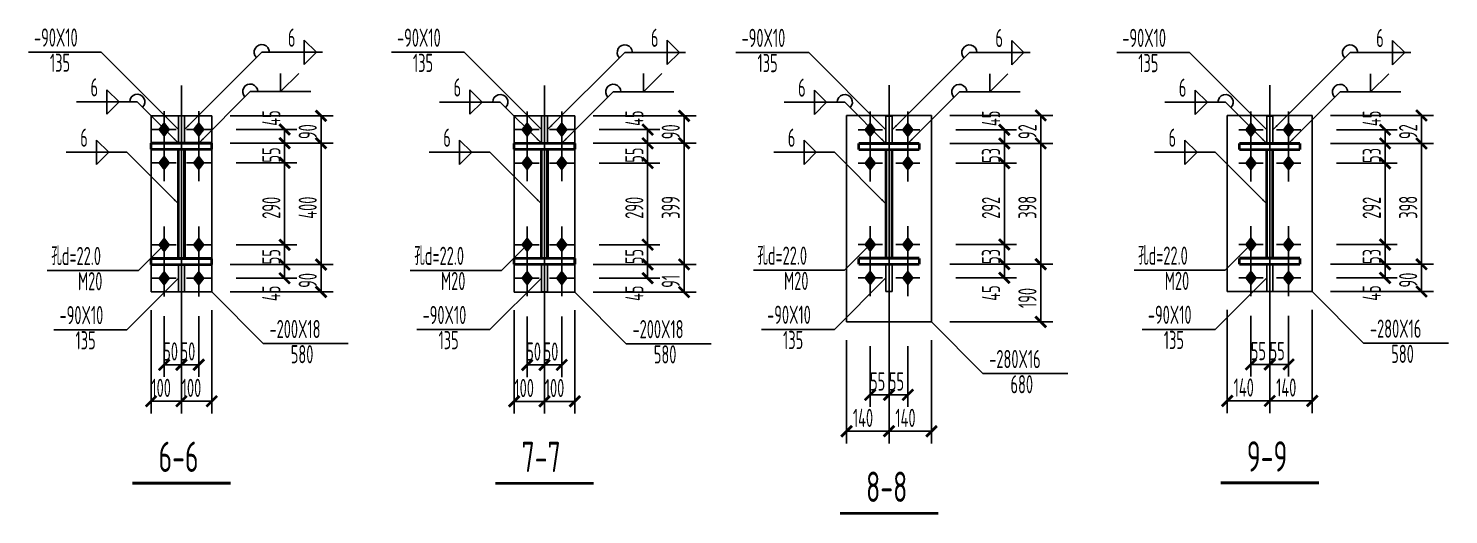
# Model space of a CAD drawing. Extents: x 8844666 to 9156203, y 1662182 to 2655606.
# Drawn here: x 8938338 to 8961735, y 1743992 to 1751998 of the extents above; entities that cross this region are included whole.
import ezdxf

# ---------------------------------------------------------------- set-up
doc = ezdxf.new("R2010")
doc.units = 0
doc.header["$LTSCALE"] = 1000
doc.header["$MEASUREMENT"] = 0
doc.linetypes.add('6', pattern=[8.75, 5, -1.25, 1.25, -1.25])
for name, color, linetype in [('10', 7, 'CONTINUOUS'), ('20', 2, 'CONTINUOUS'), ('尺寸标注', 86, 'CONTINUOUS'), ('焊缝标注', 6, 'CONTINUOUS'), ('螺栓孔标注', 6, 'CONTINUOUS'), ('钢板标注', 6, 'CONTINUOUS')]:
    doc.layers.add(name, color=color, linetype=linetype)
doc.styles.add('TSSD_REIN', font='atssdeng.shx', dxfattribs={"width": 0.7, "bigfont": 'atssdchn.shx'})

msp = doc.modelspace()

# ---------------------------------------------------------------- linework, layer by layer
at = {"layer": '10', "color": 7, "linetype": '6'}
for p, q in [((8940859.7, 1747158.4), (8940859.7, 1751058.4)), ((8946840.2, 1747155.9), (8946840.2, 1751055.9)), ((8952516.3, 1746664), (8952516.3, 1751064)), ((8958788.7, 1747164), (8958788.7, 1751064))]:
    msp.add_line(p, q, dxfattribs=at)
at = {"layer": '10', "color": 253}
for p, q in [((8940574.7, 1750633.4), (8940574.7, 1750033.4)), ((8941144.7, 1750633.4), (8941144.7, 1750033.4)), ((8946555.2, 1750630.9), (8946555.2, 1750030.9)), ((8947125.2, 1750630.9), (8947125.2, 1750030.9)), ((8952206.3, 1750627.7), (8952206.3, 1750027.7)), ((8952826.3, 1750627.7), (8952826.3, 1750027.7)), ((8958478.7, 1750627.7), (8958478.7, 1750027.7)), ((8959098.7, 1750627.7), (8959098.7, 1750027.7)), ((8940774.7, 1750333.4), (8940374.7, 1750333.4)), ((8941344.7, 1750333.4), (8940944.7, 1750333.4)), ((8946755.2, 1750330.9), (8946355.2, 1750330.9)), ((8947325.2, 1750330.9), (8946925.2, 1750330.9)), ((8952406.3, 1750327.7), (8952006.3, 1750327.7)), ((8953026.3, 1750327.7), (8952626.3, 1750327.7)), ((8958678.7, 1750327.7), (8958278.7, 1750327.7)), ((8959298.7, 1750327.7), (8958898.7, 1750327.7)), ((8940574.7, 1750083.4), (8940574.7, 1749483.4)), ((8941144.7, 1750083.4), (8941144.7, 1749483.4)), ((8946555.2, 1750080.9), (8946555.2, 1749480.9)), ((8947125.2, 1750080.9), (8947125.2, 1749480.9)), ((8952206.3, 1750077.7), (8952206.3, 1749477.7)), ((8952826.3, 1750077.7), (8952826.3, 1749477.7)), ((8958478.7, 1750077.7), (8958478.7, 1749477.7)), ((8959098.7, 1750077.7), (8959098.7, 1749477.7)), ((8940774.7, 1749783.4), (8940374.7, 1749783.4)), ((8941344.7, 1749783.4), (8940944.7, 1749783.4)), ((8946755.2, 1749780.9), (8946355.2, 1749780.9)), ((8947325.2, 1749780.9), (8946925.2, 1749780.9)), ((8952406.3, 1749777.7), (8952006.3, 1749777.7)), ((8953026.3, 1749777.7), (8952626.3, 1749777.7)), ((8958678.7, 1749777.7), (8958278.7, 1749777.7)), ((8959298.7, 1749777.7), (8958898.7, 1749777.7)), ((8940574.7, 1748733.4), (8940574.7, 1748133.4)), ((8941144.7, 1748733.4), (8941144.7, 1748133.4)), ((8946555.2, 1748735.9), (8946555.2, 1748135.9)), ((8947125.2, 1748735.9), (8947125.2, 1748135.9)), ((8952206.3, 1748739), (8952206.3, 1748139)), ((8952826.3, 1748739), (8952826.3, 1748139)), ((8958478.7, 1748739), (8958478.7, 1748139)), ((8959098.7, 1748739), (8959098.7, 1748139)), ((8940774.7, 1748433.4), (8940374.7, 1748433.4)), ((8941344.7, 1748433.4), (8940944.7, 1748433.4)), ((8946755.2, 1748435.9), (8946355.2, 1748435.9)), ((8947325.2, 1748435.9), (8946925.2, 1748435.9)), ((8952406.3, 1748439), (8952006.3, 1748439)), ((8953026.3, 1748439), (8952626.3, 1748439)), ((8958678.7, 1748439), (8958278.7, 1748439)), ((8959298.7, 1748439), (8958898.7, 1748439)), ((8946555.2, 1748185.9), (8946555.2, 1747585.9)), ((8947125.2, 1748185.9), (8947125.2, 1747585.9)), ((8952206.3, 1748189), (8952206.3, 1747589)), ((8952826.3, 1748189), (8952826.3, 1747589)), ((8958478.7, 1748189), (8958478.7, 1747589)), ((8959098.7, 1748189), (8959098.7, 1747589)), ((8940574.7, 1748183.4), (8940574.7, 1747583.4)), ((8941144.7, 1748183.4), (8941144.7, 1747583.4)), ((8940774.7, 1747883.4), (8940374.7, 1747883.4)), ((8941344.7, 1747883.4), (8940944.7, 1747883.4)), ((8946755.2, 1747885.9), (8946355.2, 1747885.9)), ((8947325.2, 1747885.9), (8946925.2, 1747885.9)), ((8952406.3, 1747889), (8952006.3, 1747889)), ((8953026.3, 1747889), (8952626.3, 1747889)), ((8958678.7, 1747889), (8958278.7, 1747889)), ((8959298.7, 1747889), (8958898.7, 1747889))]:
    msp.add_line(p, q, dxfattribs=at)
at = {"layer": '10', "color": 3, "const_width": 45}
for points in [[(8941359.7, 1750108.4), (8940359.7, 1750108.4)], [(8940359.7, 1750108.4), (8940359.7, 1750008.4)], [(8941359.7, 1750008.4), (8941359.7, 1750108.4)], [(8947340.2, 1750105.9), (8946340.2, 1750105.9)], [(8946340.2, 1750105.9), (8946340.2, 1750005.9)], [(8947340.2, 1750005.9), (8947340.2, 1750105.9)], [(8953016.3, 1750102.7), (8952016.3, 1750102.7)], [(8952016.3, 1750102.7), (8952016.3, 1750002.7)], [(8953016.3, 1750002.7), (8953016.3, 1750102.7)], [(8959288.7, 1750102.7), (8958288.7, 1750102.7)], [(8958288.7, 1750102.7), (8958288.7, 1750002.7)], [(8959288.7, 1750002.7), (8959288.7, 1750102.7)], [(8940359.7, 1750008.4), (8941359.7, 1750008.4)], [(8940809.7, 1748208.4), (8940809.7, 1750008.4)], [(8940909.7, 1748208.4), (8940909.7, 1750008.4)], [(8946340.2, 1750005.9), (8947340.2, 1750005.9)], [(8946790.2, 1748210.9), (8946790.2, 1750005.9)], [(8946890.2, 1748210.9), (8946890.2, 1750005.9)], [(8952016.3, 1750002.7), (8953016.3, 1750002.7)], [(8952466.3, 1748214), (8952466.3, 1750002.7)], [(8952566.3, 1748214), (8952566.3, 1750002.7)], [(8958288.7, 1750002.7), (8959288.7, 1750002.7)], [(8958738.7, 1748214), (8958738.7, 1750002.7)], [(8958838.7, 1748214), (8958838.7, 1750002.7)], [(8941359.7, 1748208.4), (8940359.7, 1748208.4)], [(8940359.7, 1748208.4), (8940359.7, 1748108.4)], [(8941359.7, 1748108.4), (8941359.7, 1748208.4)], [(8947340.2, 1748210.9), (8946340.2, 1748210.9)], [(8946340.2, 1748210.9), (8946340.2, 1748110.9)], [(8947340.2, 1748110.9), (8947340.2, 1748210.9)], [(8953016.3, 1748214), (8952016.3, 1748214)], [(8952016.3, 1748214), (8952016.3, 1748114)], [(8953016.3, 1748114), (8953016.3, 1748214)], [(8959288.7, 1748214), (8958288.7, 1748214)], [(8958288.7, 1748214), (8958288.7, 1748114)], [(8959288.7, 1748114), (8959288.7, 1748214)], [(8940359.7, 1748108.4), (8941359.7, 1748108.4)], [(8946340.2, 1748110.9), (8947340.2, 1748110.9)], [(8952016.3, 1748114), (8953016.3, 1748114)], [(8958288.7, 1748114), (8959288.7, 1748114)]]:
    msp.add_lwpolyline(points, dxfattribs=at)
at = {"layer": '10', "const_width": 45}
for points in [[(8940049.7, 1744508.4), (8941669.7, 1744508.4)], [(8946030.2, 1744505.9), (8947650.2, 1744505.9)], [(8957978.7, 1744514), (8959598.7, 1744514)], [(8951706.3, 1744014), (8953326.3, 1744014)]]:
    msp.add_lwpolyline(points, dxfattribs=at)
at = {"layer": '10'}
for points in [[(8940574.7, 1750463.4), (8940474.7, 1750333.4), (8940674.7, 1750333.4), (8940574.7, 1750203.4)], [(8941144.7, 1750463.4), (8941044.7, 1750333.4), (8941244.7, 1750333.4), (8941144.7, 1750203.4)], [(8946555.2, 1750460.9), (8946455.2, 1750330.9), (8946655.2, 1750330.9), (8946555.2, 1750200.9)], [(8947125.2, 1750460.9), (8947025.2, 1750330.9), (8947225.2, 1750330.9), (8947125.2, 1750200.9)], [(8952206.3, 1750457.7), (8952106.3, 1750327.7), (8952306.3, 1750327.7), (8952206.3, 1750197.7)], [(8952826.3, 1750457.7), (8952726.3, 1750327.7), (8952926.3, 1750327.7), (8952826.3, 1750197.7)], [(8958478.7, 1750457.7), (8958378.7, 1750327.7), (8958578.7, 1750327.7), (8958478.7, 1750197.7)], [(8959098.7, 1750457.7), (8958998.7, 1750327.7), (8959198.7, 1750327.7), (8959098.7, 1750197.7)], [(8940574.7, 1749913.4), (8940474.7, 1749783.4), (8940674.7, 1749783.4), (8940574.7, 1749653.4)], [(8941144.7, 1749913.4), (8941044.7, 1749783.4), (8941244.7, 1749783.4), (8941144.7, 1749653.4)], [(8946555.2, 1749910.9), (8946455.2, 1749780.9), (8946655.2, 1749780.9), (8946555.2, 1749650.9)], [(8947125.2, 1749910.9), (8947025.2, 1749780.9), (8947225.2, 1749780.9), (8947125.2, 1749650.9)], [(8952206.3, 1749907.7), (8952106.3, 1749777.7), (8952306.3, 1749777.7), (8952206.3, 1749647.7)], [(8952826.3, 1749907.7), (8952726.3, 1749777.7), (8952926.3, 1749777.7), (8952826.3, 1749647.7)], [(8958478.7, 1749907.7), (8958378.7, 1749777.7), (8958578.7, 1749777.7), (8958478.7, 1749647.7)], [(8959098.7, 1749907.7), (8958998.7, 1749777.7), (8959198.7, 1749777.7), (8959098.7, 1749647.7)], [(8940574.7, 1748563.4), (8940474.7, 1748433.4), (8940674.7, 1748433.4), (8940574.7, 1748303.4)], [(8941144.7, 1748563.4), (8941044.7, 1748433.4), (8941244.7, 1748433.4), (8941144.7, 1748303.4)], [(8946555.2, 1748565.9), (8946455.2, 1748435.9), (8946655.2, 1748435.9), (8946555.2, 1748305.9)], [(8947125.2, 1748565.9), (8947025.2, 1748435.9), (8947225.2, 1748435.9), (8947125.2, 1748305.9)], [(8952206.3, 1748569), (8952106.3, 1748439), (8952306.3, 1748439), (8952206.3, 1748309)], [(8952826.3, 1748569), (8952726.3, 1748439), (8952926.3, 1748439), (8952826.3, 1748309)], [(8958478.7, 1748569), (8958378.7, 1748439), (8958578.7, 1748439), (8958478.7, 1748309)], [(8959098.7, 1748569), (8958998.7, 1748439), (8959198.7, 1748439), (8959098.7, 1748309)], [(8940574.7, 1748013.4), (8940474.7, 1747883.4), (8940674.7, 1747883.4), (8940574.7, 1747753.4)], [(8941144.7, 1748013.4), (8941044.7, 1747883.4), (8941244.7, 1747883.4), (8941144.7, 1747753.4)], [(8946555.2, 1748015.9), (8946455.2, 1747885.9), (8946655.2, 1747885.9), (8946555.2, 1747755.9)], [(8947125.2, 1748015.9), (8947025.2, 1747885.9), (8947225.2, 1747885.9), (8947125.2, 1747755.9)], [(8952206.3, 1748019), (8952106.3, 1747889), (8952306.3, 1747889), (8952206.3, 1747759)], [(8952826.3, 1748019), (8952726.3, 1747889), (8952926.3, 1747889), (8952826.3, 1747759)], [(8958478.7, 1748019), (8958378.7, 1747889), (8958578.7, 1747889), (8958478.7, 1747759)], [(8959098.7, 1748019), (8958998.7, 1747889), (8959198.7, 1747889), (8959098.7, 1747759)]]:
    msp.add_solid(points, dxfattribs=at)
at = {"layer": '20'}
for points in [[(8941359.7, 1750558.4), (8940359.7, 1750558.4)], [(8940359.7, 1750558.4), (8940359.7, 1747658.4)], [(8940909.7, 1750558.4), (8940809.7, 1750558.4)], [(8940809.7, 1750558.4), (8940809.7, 1750108.4)], [(8940909.7, 1750108.4), (8940909.7, 1750558.4)], [(8941359.7, 1747658.4), (8941359.7, 1750558.4)], [(8947340.2, 1750555.9), (8946340.2, 1750555.9)], [(8946340.2, 1750555.9), (8946340.2, 1747655.9)], [(8946890.2, 1750555.9), (8946790.2, 1750555.9)], [(8946790.2, 1750555.9), (8946790.2, 1750105.9)], [(8946890.2, 1750105.9), (8946890.2, 1750555.9)], [(8947340.2, 1747655.9), (8947340.2, 1750555.9)], [(8953216.3, 1750564), (8951816.3, 1750564)], [(8951816.3, 1750564), (8951816.3, 1747164)], [(8952566.3, 1750552.7), (8952466.3, 1750552.7)], [(8952466.3, 1750552.7), (8952466.3, 1750102.7)], [(8952566.3, 1750102.7), (8952566.3, 1750552.7)], [(8953216.3, 1747164), (8953216.3, 1750564)], [(8959488.7, 1750564), (8958088.7, 1750564)], [(8958088.7, 1750564), (8958088.7, 1747664)], [(8958838.7, 1750552.7), (8958738.7, 1750552.7)], [(8958738.7, 1750552.7), (8958738.7, 1750102.7)], [(8958838.7, 1750102.7), (8958838.7, 1750552.7)], [(8959488.7, 1747664), (8959488.7, 1750564)], [(8940809.7, 1750108.4), (8940909.7, 1750108.4)], [(8946790.2, 1750105.9), (8946890.2, 1750105.9)], [(8952466.3, 1750102.7), (8952566.3, 1750102.7)], [(8958738.7, 1750102.7), (8958838.7, 1750102.7)], [(8940809.7, 1748108.4), (8940909.7, 1748108.4)], [(8940809.7, 1747658.4), (8940809.7, 1748108.4)], [(8940909.7, 1748108.4), (8940909.7, 1747658.4)], [(8946790.2, 1748110.9), (8946890.2, 1748110.9)], [(8946790.2, 1747660.9), (8946790.2, 1748110.9)], [(8946890.2, 1748110.9), (8946890.2, 1747660.9)], [(8952466.3, 1748114), (8952566.3, 1748114)], [(8952466.3, 1747664), (8952466.3, 1748114)], [(8952566.3, 1748114), (8952566.3, 1747664)], [(8958738.7, 1748114), (8958838.7, 1748114)], [(8958738.7, 1747664), (8958738.7, 1748114)], [(8958838.7, 1748114), (8958838.7, 1747664)], [(8940359.7, 1747658.4), (8941359.7, 1747658.4)], [(8940909.7, 1747658.4), (8940809.7, 1747658.4)], [(8946340.2, 1747655.9), (8947340.2, 1747655.9)], [(8946890.2, 1747660.9), (8946790.2, 1747660.9)], [(8952566.3, 1747664), (8952466.3, 1747664)], [(8958088.7, 1747664), (8959488.7, 1747664)], [(8958838.7, 1747664), (8958738.7, 1747664)], [(8951816.3, 1747164), (8953216.3, 1747164)]]:
    msp.add_lwpolyline(points, dxfattribs=at)
at = {"layer": '尺寸标注'}
for p, q in [((8941659.7, 1750558.4), (8943359.7, 1750558.4)), ((8943159.7, 1750108.4), (8943159.7, 1750558.4)), ((8947640.2, 1750555.9), (8949340.2, 1750555.9)), ((8949140.2, 1750105.9), (8949140.2, 1750555.9)), ((8953516.3, 1750564), (8955216.3, 1750564)), ((8955016.3, 1750102.7), (8955016.3, 1750564)), ((8959788.7, 1750564), (8961488.7, 1750564)), ((8961288.7, 1750102.7), (8961288.7, 1750564)), ((8941759.7, 1750333.4), (8942759.7, 1750333.4)), ((8942559.7, 1750108.4), (8942559.7, 1750333.4)), ((8947740.2, 1750330.9), (8948740.2, 1750330.9)), ((8948540.2, 1750105.9), (8948540.2, 1750330.9)), ((8953616.3, 1750327.7), (8954616.3, 1750327.7)), ((8954416.3, 1750102.7), (8954416.3, 1750327.7)), ((8959888.7, 1750327.7), (8960888.7, 1750327.7)), ((8960688.7, 1750102.7), (8960688.7, 1750327.7)), ((8941659.7, 1750108.4), (8943359.7, 1750108.4)), ((8941659.7, 1750108.4), (8943359.7, 1750108.4)), ((8941759.7, 1750108.4), (8942759.7, 1750108.4)), ((8941759.7, 1750108.4), (8942759.7, 1750108.4)), ((8942559.7, 1749783.4), (8942559.7, 1750108.4)), ((8943159.7, 1748108.4), (8943159.7, 1750108.4)), ((8947640.2, 1750105.9), (8949340.2, 1750105.9)), ((8947640.2, 1750105.9), (8949340.2, 1750105.9)), ((8947740.2, 1750105.9), (8948740.2, 1750105.9)), ((8947740.2, 1750105.9), (8948740.2, 1750105.9)), ((8948540.2, 1749780.9), (8948540.2, 1750105.9)), ((8949140.2, 1748110.9), (8949140.2, 1750105.9)), ((8953516.3, 1750102.7), (8955216.3, 1750102.7)), ((8953516.3, 1750102.7), (8955216.3, 1750102.7)), ((8953616.3, 1750102.7), (8954616.3, 1750102.7)), ((8953616.3, 1750102.7), (8954616.3, 1750102.7)), ((8954416.3, 1749777.7), (8954416.3, 1750102.7)), ((8955016.3, 1748114), (8955016.3, 1750102.7)), ((8959788.7, 1750102.7), (8961488.7, 1750102.7)), ((8959788.7, 1750102.7), (8961488.7, 1750102.7)), ((8959888.7, 1750102.7), (8960888.7, 1750102.7)), ((8959888.7, 1750102.7), (8960888.7, 1750102.7)), ((8960688.7, 1749777.7), (8960688.7, 1750102.7)), ((8961288.7, 1748114), (8961288.7, 1750102.7)), ((8941759.7, 1749783.4), (8942759.7, 1749783.4)), ((8941759.7, 1749783.4), (8942759.7, 1749783.4)), ((8942559.7, 1748433.4), (8942559.7, 1749783.4)), ((8947740.2, 1749780.9), (8948740.2, 1749780.9)), ((8947740.2, 1749780.9), (8948740.2, 1749780.9)), ((8948540.2, 1748435.9), (8948540.2, 1749780.9)), ((8953616.3, 1749777.7), (8954616.3, 1749777.7)), ((8953616.3, 1749777.7), (8954616.3, 1749777.7)), ((8954416.3, 1748439), (8954416.3, 1749777.7)), ((8959888.7, 1749777.7), (8960888.7, 1749777.7)), ((8959888.7, 1749777.7), (8960888.7, 1749777.7)), ((8960688.7, 1748439), (8960688.7, 1749777.7)), ((8941759.7, 1748433.4), (8942759.7, 1748433.4)), ((8941759.7, 1748433.4), (8942759.7, 1748433.4)), ((8942559.7, 1748108.4), (8942559.7, 1748433.4)), ((8947740.2, 1748435.9), (8948740.2, 1748435.9)), ((8947740.2, 1748435.9), (8948740.2, 1748435.9)), ((8948540.2, 1748110.9), (8948540.2, 1748435.9)), ((8953616.3, 1748439), (8954616.3, 1748439)), ((8953616.3, 1748439), (8954616.3, 1748439)), ((8954416.3, 1748114), (8954416.3, 1748439)), ((8959888.7, 1748439), (8960888.7, 1748439)), ((8959888.7, 1748439), (8960888.7, 1748439)), ((8960688.7, 1748114), (8960688.7, 1748439)), ((8941659.7, 1748108.4), (8943359.7, 1748108.4)), ((8941659.7, 1748108.4), (8943359.7, 1748108.4)), ((8941759.7, 1748108.4), (8942759.7, 1748108.4)), ((8941759.7, 1748108.4), (8942759.7, 1748108.4)), ((8942559.7, 1747883.4), (8942559.7, 1748108.4)), ((8943159.7, 1747658.4), (8943159.7, 1748108.4)), ((8947640.2, 1748110.9), (8949340.2, 1748110.9)), ((8947640.2, 1748110.9), (8949340.2, 1748110.9)), ((8947740.2, 1748110.9), (8948740.2, 1748110.9)), ((8947740.2, 1748110.9), (8948740.2, 1748110.9)), ((8948540.2, 1747885.9), (8948540.2, 1748110.9)), ((8949140.2, 1747655.9), (8949140.2, 1748110.9)), ((8953516.3, 1748114), (8955216.3, 1748114)), ((8953516.3, 1748114), (8955216.3, 1748114)), ((8953616.3, 1748114), (8954616.3, 1748114)), ((8953616.3, 1748114), (8954616.3, 1748114)), ((8954416.3, 1747889), (8954416.3, 1748114)), ((8955016.3, 1747164), (8955016.3, 1748114)), ((8959788.7, 1748114), (8961488.7, 1748114)), ((8959788.7, 1748114), (8961488.7, 1748114)), ((8959888.7, 1748114), (8960888.7, 1748114)), ((8959888.7, 1748114), (8960888.7, 1748114)), ((8960688.7, 1747889), (8960688.7, 1748114)), ((8961288.7, 1747664), (8961288.7, 1748114)), ((8941759.7, 1747883.4), (8942759.7, 1747883.4)), ((8947740.2, 1747885.9), (8948740.2, 1747885.9)), ((8953616.3, 1747889), (8954616.3, 1747889)), ((8959888.7, 1747889), (8960888.7, 1747889)), ((8941659.7, 1747658.4), (8943359.7, 1747658.4)), ((8947640.2, 1747655.9), (8949340.2, 1747655.9)), ((8959788.7, 1747664), (8961488.7, 1747664)), ((8940359.7, 1747358.4), (8940359.7, 1745658.4)), ((8940574.7, 1747258.4), (8940574.7, 1746258.4)), ((8940859.7, 1747358.4), (8940859.7, 1745658.4)), ((8940859.7, 1747358.4), (8940859.7, 1745658.4)), ((8940859.7, 1747258.4), (8940859.7, 1746258.4)), ((8940859.7, 1747258.4), (8940859.7, 1746258.4)), ((8941144.7, 1747258.4), (8941144.7, 1746258.4)), ((8941359.7, 1747358.4), (8941359.7, 1745658.4)), ((8946340.2, 1747355.9), (8946340.2, 1745655.9)), ((8946555.2, 1747255.9), (8946555.2, 1746255.9)), ((8946840.2, 1747355.9), (8946840.2, 1745655.9)), ((8946840.2, 1747355.9), (8946840.2, 1745655.9)), ((8946840.2, 1747255.9), (8946840.2, 1746255.9)), ((8946840.2, 1747255.9), (8946840.2, 1746255.9)), ((8947125.2, 1747255.9), (8947125.2, 1746255.9)), ((8947340.2, 1747355.9), (8947340.2, 1745655.9)), ((8958088.7, 1747364), (8958088.7, 1745664)), ((8958478.7, 1747264), (8958478.7, 1746264)), ((8958788.7, 1747364), (8958788.7, 1745664)), ((8958788.7, 1747364), (8958788.7, 1745664)), ((8958788.7, 1747264), (8958788.7, 1746264)), ((8958788.7, 1747264), (8958788.7, 1746264)), ((8959098.7, 1747264), (8959098.7, 1746264)), ((8959488.7, 1747364), (8959488.7, 1745664)), ((8953516.3, 1747164), (8955216.3, 1747164)), ((8951816.3, 1746864), (8951816.3, 1745164)), ((8952516.3, 1746864), (8952516.3, 1745164)), ((8952516.3, 1746864), (8952516.3, 1745164)), ((8953216.3, 1746864), (8953216.3, 1745164)), ((8952206.3, 1746764), (8952206.3, 1745764)), ((8952516.3, 1746764), (8952516.3, 1745764)), ((8952516.3, 1746764), (8952516.3, 1745764)), ((8952826.3, 1746764), (8952826.3, 1745764)), ((8940574.7, 1746458.4), (8940859.7, 1746458.4)), ((8940859.7, 1746458.4), (8941144.7, 1746458.4)), ((8946555.2, 1746455.9), (8946840.2, 1746455.9)), ((8946840.2, 1746455.9), (8947125.2, 1746455.9)), ((8958478.7, 1746464), (8958788.7, 1746464)), ((8958788.7, 1746464), (8959098.7, 1746464)), ((8940359.7, 1745858.4), (8940859.7, 1745858.4)), ((8940859.7, 1745858.4), (8941359.7, 1745858.4)), ((8946340.2, 1745855.9), (8946840.2, 1745855.9)), ((8946840.2, 1745855.9), (8947340.2, 1745855.9)), ((8952206.3, 1745964), (8952516.3, 1745964)), ((8952516.3, 1745964), (8952826.3, 1745964)), ((8958088.7, 1745864), (8958788.7, 1745864)), ((8958788.7, 1745864), (8959488.7, 1745864)), ((8951816.3, 1745364), (8952516.3, 1745364)), ((8952516.3, 1745364), (8953216.3, 1745364))]:
    msp.add_line(p, q, dxfattribs=at)
at = {"layer": '尺寸标注', "const_width": 45}
for points in [[(8943071.3, 1750646.7), (8943248.1, 1750470)], [(8949051.8, 1750644.2), (8949228.6, 1750467.5)], [(8954927.9, 1750652.4), (8955104.7, 1750475.7)], [(8961200.3, 1750652.4), (8961377.1, 1750475.7)], [(8942471.3, 1750421.7), (8942648.1, 1750245)], [(8948451.8, 1750419.2), (8948628.6, 1750242.5)], [(8954327.9, 1750416.1), (8954504.7, 1750239.3)], [(8960600.3, 1750416.1), (8960777.1, 1750239.3)], [(8942471.3, 1750196.7), (8942648.1, 1750020)], [(8942471.3, 1750196.7), (8942648.1, 1750020)], [(8943071.3, 1750196.7), (8943248.1, 1750020)], [(8943071.3, 1750196.7), (8943248.1, 1750020)], [(8948451.8, 1750194.2), (8948628.6, 1750017.5)], [(8948451.8, 1750194.2), (8948628.6, 1750017.5)], [(8949051.8, 1750194.2), (8949228.6, 1750017.5)], [(8949051.8, 1750194.2), (8949228.6, 1750017.5)], [(8954327.9, 1750191.1), (8954504.7, 1750014.3)], [(8954327.9, 1750191.1), (8954504.7, 1750014.3)], [(8954927.9, 1750191.1), (8955104.7, 1750014.3)], [(8954927.9, 1750191.1), (8955104.7, 1750014.3)], [(8960600.3, 1750191.1), (8960777.1, 1750014.3)], [(8960600.3, 1750191.1), (8960777.1, 1750014.3)], [(8961200.3, 1750191.1), (8961377.1, 1750014.3)], [(8961200.3, 1750191.1), (8961377.1, 1750014.3)], [(8942471.3, 1749871.7), (8942648.1, 1749695)], [(8942471.3, 1749871.7), (8942648.1, 1749695)], [(8948451.8, 1749869.2), (8948628.6, 1749692.5)], [(8948451.8, 1749869.2), (8948628.6, 1749692.5)], [(8954327.9, 1749866.1), (8954504.7, 1749689.3)], [(8954327.9, 1749866.1), (8954504.7, 1749689.3)], [(8960600.3, 1749866.1), (8960777.1, 1749689.3)], [(8960600.3, 1749866.1), (8960777.1, 1749689.3)], [(8942471.3, 1748521.7), (8942648.1, 1748345)], [(8942471.3, 1748521.7), (8942648.1, 1748345)], [(8948451.8, 1748524.2), (8948628.6, 1748347.5)], [(8948451.8, 1748524.2), (8948628.6, 1748347.5)], [(8954327.9, 1748527.4), (8954504.7, 1748350.7)], [(8954327.9, 1748527.4), (8954504.7, 1748350.7)], [(8960600.3, 1748527.4), (8960777.1, 1748350.7)], [(8960600.3, 1748527.4), (8960777.1, 1748350.7)], [(8942471.3, 1748196.7), (8942648.1, 1748020)], [(8942471.3, 1748196.7), (8942648.1, 1748020)], [(8943071.3, 1748196.7), (8943248.1, 1748020)], [(8943071.3, 1748196.7), (8943248.1, 1748020)], [(8948451.8, 1748199.2), (8948628.6, 1748022.5)], [(8948451.8, 1748199.2), (8948628.6, 1748022.5)], [(8949051.8, 1748199.2), (8949228.6, 1748022.5)], [(8949051.8, 1748199.2), (8949228.6, 1748022.5)], [(8954327.9, 1748202.4), (8954504.7, 1748025.7)], [(8954327.9, 1748202.4), (8954504.7, 1748025.7)], [(8954927.9, 1748202.4), (8955104.7, 1748025.7)], [(8954927.9, 1748202.4), (8955104.7, 1748025.7)], [(8960600.3, 1748202.4), (8960777.1, 1748025.7)], [(8960600.3, 1748202.4), (8960777.1, 1748025.7)], [(8961200.3, 1748202.4), (8961377.1, 1748025.7)], [(8961200.3, 1748202.4), (8961377.1, 1748025.7)], [(8942471.3, 1747971.7), (8942648.1, 1747795)], [(8948451.8, 1747974.2), (8948628.6, 1747797.5)], [(8954327.9, 1747977.4), (8954504.7, 1747800.7)], [(8960600.3, 1747977.4), (8960777.1, 1747800.7)], [(8943071.3, 1747746.7), (8943248.1, 1747570)], [(8949051.8, 1747744.2), (8949228.6, 1747567.5)], [(8961200.3, 1747752.4), (8961377.1, 1747575.7)], [(8954927.9, 1747252.4), (8955104.7, 1747075.7)], [(8940486.3, 1746370), (8940663.1, 1746546.7)], [(8940771.3, 1746370), (8940948.1, 1746546.7)], [(8940771.3, 1746370), (8940948.1, 1746546.7)], [(8941056.3, 1746370), (8941233.1, 1746546.7)], [(8946466.8, 1746367.5), (8946643.6, 1746544.2)], [(8946751.8, 1746367.5), (8946928.6, 1746544.2)], [(8946751.8, 1746367.5), (8946928.6, 1746544.2)], [(8947036.8, 1746367.5), (8947213.6, 1746544.2)], [(8958390.3, 1746375.7), (8958567.1, 1746552.4)], [(8958700.3, 1746375.7), (8958877.1, 1746552.4)], [(8958700.3, 1746375.7), (8958877.1, 1746552.4)], [(8959010.3, 1746375.7), (8959187.1, 1746552.4)], [(8940271.3, 1745770), (8940448.1, 1745946.7)], [(8940771.3, 1745770), (8940948.1, 1745946.7)], [(8940771.3, 1745770), (8940948.1, 1745946.7)], [(8941271.3, 1745770), (8941448.1, 1745946.7)], [(8946251.8, 1745767.5), (8946428.6, 1745944.2)], [(8946751.8, 1745767.5), (8946928.6, 1745944.2)], [(8946751.8, 1745767.5), (8946928.6, 1745944.2)], [(8947251.8, 1745767.5), (8947428.6, 1745944.2)], [(8952117.9, 1745875.7), (8952294.7, 1746052.4)], [(8952427.9, 1745875.7), (8952604.7, 1746052.4)], [(8952427.9, 1745875.7), (8952604.7, 1746052.4)], [(8952737.9, 1745875.7), (8952914.7, 1746052.4)], [(8958000.3, 1745775.7), (8958177.1, 1745952.4)], [(8958700.3, 1745775.7), (8958877.1, 1745952.4)], [(8958700.3, 1745775.7), (8958877.1, 1745952.4)], [(8959400.3, 1745775.7), (8959577.1, 1745952.4)], [(8951727.9, 1745275.7), (8951904.7, 1745452.4)], [(8952427.9, 1745275.7), (8952604.7, 1745452.4)], [(8952427.9, 1745275.7), (8952604.7, 1745452.4)], [(8953127.9, 1745275.7), (8953304.7, 1745452.4)]]:
    msp.add_lwpolyline(points, dxfattribs=at)
at = {"layer": '焊缝标注'}
for p, q in [((8942883, 1751805.6), (8943083, 1751605.6)), ((8942883, 1751605.6), (8942883, 1751805.6)), ((8948863.5, 1751803.1), (8949063.5, 1751603.1)), ((8948863.5, 1751603.1), (8948863.5, 1751803.1)), ((8954539.6, 1751800), (8954739.6, 1751600)), ((8954539.6, 1751600), (8954539.6, 1751800)), ((8960812, 1751800), (8961012, 1751600)), ((8960812, 1751600), (8960812, 1751800)), ((8940909.7, 1750333.4), (8942183, 1751605.6)), ((8942183, 1751605.6), (8943183, 1751605.6)), ((8942883, 1751405.6), (8943083, 1751605.6)), ((8942883, 1751605.6), (8942883, 1751405.6)), ((8946890.2, 1750330.9), (8948163.5, 1751603.1)), ((8948163.5, 1751603.1), (8949163.5, 1751603.1)), ((8948863.5, 1751403.1), (8949063.5, 1751603.1)), ((8948863.5, 1751603.1), (8948863.5, 1751403.1)), ((8952566.3, 1750327.7), (8953839.6, 1751600)), ((8953839.6, 1751600), (8954839.6, 1751600)), ((8954539.6, 1751400), (8954739.6, 1751600)), ((8954539.6, 1751600), (8954539.6, 1751400)), ((8958838.7, 1750327.7), (8960112, 1751600)), ((8960112, 1751600), (8961112, 1751600)), ((8960812, 1751400), (8961012, 1751600)), ((8960812, 1751600), (8960812, 1751400)), ((8942493.5, 1750956.5), (8942493.5, 1751256.5)), ((8942493.5, 1750956.5), (8942793.5, 1751256.5)), ((8948474, 1750954), (8948474, 1751254)), ((8948474, 1750954), (8948774, 1751254)), ((8954175.2, 1750950.9), (8954175.2, 1751250.9)), ((8954175.2, 1750950.9), (8954475.2, 1751250.9)), ((8960447.6, 1750950.9), (8960447.6, 1751250.9)), ((8960447.6, 1750950.9), (8960747.6, 1751250.9)), ((8940131.7, 1750788), (8939131.7, 1750788)), ((8939831.7, 1750788), (8939631.7, 1750988)), ((8939631.7, 1750788), (8939631.7, 1750988)), ((8939831.7, 1750788), (8939631.7, 1750588)), ((8939631.7, 1750788), (8939631.7, 1750588)), ((8940809.7, 1750108.4), (8940131.7, 1750788)), ((8941144.7, 1750108.4), (8941993.5, 1750956.5)), ((8941993.5, 1750956.5), (8942993.5, 1750956.5)), ((8946112.2, 1750785.5), (8945112.2, 1750785.5)), ((8945812.2, 1750785.5), (8945612.2, 1750985.5)), ((8945612.2, 1750785.5), (8945612.2, 1750985.5)), ((8945812.2, 1750785.5), (8945612.2, 1750585.5)), ((8945612.2, 1750785.5), (8945612.2, 1750585.5)), ((8946790.2, 1750105.9), (8946112.2, 1750785.5)), ((8947125.2, 1750105.9), (8947974, 1750954)), ((8947974, 1750954), (8948974, 1750954)), ((8951788.3, 1750782.3), (8950788.3, 1750782.3)), ((8951488.3, 1750782.3), (8951288.3, 1750982.3)), ((8951288.3, 1750782.3), (8951288.3, 1750982.3)), ((8951488.3, 1750782.3), (8951288.3, 1750582.3)), ((8951288.3, 1750782.3), (8951288.3, 1750582.3)), ((8952466.3, 1750102.7), (8951788.3, 1750782.3)), ((8952826.3, 1750102.7), (8953675.2, 1750950.9)), ((8953675.2, 1750950.9), (8954675.2, 1750950.9)), ((8958060.7, 1750782.3), (8957060.7, 1750782.3)), ((8957760.7, 1750782.3), (8957560.7, 1750982.3)), ((8957560.7, 1750782.3), (8957560.7, 1750982.3)), ((8957760.7, 1750782.3), (8957560.7, 1750582.3)), ((8957560.7, 1750782.3), (8957560.7, 1750582.3)), ((8958738.7, 1750102.7), (8958060.7, 1750782.3)), ((8959098.7, 1750102.7), (8959947.6, 1750950.9)), ((8959947.6, 1750950.9), (8960947.6, 1750950.9)), ((8939662.2, 1749957.9), (8939462.2, 1750157.9)), ((8939462.2, 1749957.9), (8939462.2, 1750157.9)), ((8945642.7, 1749957.9), (8945442.7, 1750157.9)), ((8945442.7, 1749957.9), (8945442.7, 1750157.9)), ((8951318.8, 1749957.9), (8951118.8, 1750157.9)), ((8951118.8, 1749957.9), (8951118.8, 1750157.9)), ((8957591.2, 1749957.9), (8957391.2, 1750157.9)), ((8957391.2, 1749957.9), (8957391.2, 1750157.9)), ((8939962.2, 1749957.9), (8938962.2, 1749957.9)), ((8939662.2, 1749957.9), (8939462.2, 1749757.9)), ((8939462.2, 1749957.9), (8939462.2, 1749757.9)), ((8940809.7, 1749108.4), (8939962.2, 1749957.9)), ((8945942.7, 1749957.9), (8944942.7, 1749957.9)), ((8945642.7, 1749957.9), (8945442.7, 1749757.9)), ((8945442.7, 1749957.9), (8945442.7, 1749757.9)), ((8946790.2, 1749108.4), (8945942.7, 1749957.9)), ((8951618.8, 1749957.9), (8950618.8, 1749957.9)), ((8951318.8, 1749957.9), (8951118.8, 1749757.9)), ((8951118.8, 1749957.9), (8951118.8, 1749757.9)), ((8952466.3, 1749108.4), (8951618.8, 1749957.9)), ((8957891.2, 1749957.9), (8956891.2, 1749957.9)), ((8957591.2, 1749957.9), (8957391.2, 1749757.9)), ((8957391.2, 1749957.9), (8957391.2, 1749757.9)), ((8958738.7, 1749108.4), (8957891.2, 1749957.9))]:
    msp.add_line(p, q, dxfattribs=at)
for centre, start, end in [((8942183, 1751605.6), 0, 224.97719), ((8948163.5, 1751603.1), 0, 224.97719), ((8953839.6, 1751600), 0, 224.97719), ((8960112, 1751600), 0, 224.97719), ((8941993.5, 1750956.5), 0, 224.97719), ((8947974, 1750954), 0, 224.97719), ((8953675.2, 1750950.9), 0, 224.97719), ((8959947.6, 1750950.9), 0, 224.97719), ((8940131.7, 1750788), 314.93155, 180.00001), ((8946112.2, 1750785.5), 314.93155, 180.00001), ((8951788.3, 1750782.3), 314.93155, 180.00001), ((8958060.7, 1750782.3), 314.93155, 180.00001)]:
    msp.add_arc(centre, 125, start, end, dxfattribs=at)
for points in [[(8940909.7, 1750333.4), (8940991, 1750393.4), (8940969.8, 1750414.7)], [(8946890.2, 1750330.9), (8946971.5, 1750390.9), (8946950.3, 1750412.2)], [(8952566.3, 1750327.7), (8952647.7, 1750387.7), (8952626.5, 1750409)], [(8958838.7, 1750327.7), (8958920.1, 1750387.7), (8958898.9, 1750409)], [(8940809.7, 1750108.4), (8940749.7, 1750189.7), (8940728.4, 1750168.6)], [(8941144.7, 1750108.4), (8941226, 1750168.4), (8941204.8, 1750189.7)], [(8946790.2, 1750105.9), (8946730.2, 1750187.2), (8946708.9, 1750166.1)], [(8947125.2, 1750105.9), (8947206.5, 1750165.9), (8947185.3, 1750187.2)], [(8952466.3, 1750102.7), (8952406.3, 1750184.1), (8952385.1, 1750162.9)], [(8952826.3, 1750102.7), (8952907.7, 1750162.7), (8952886.5, 1750184)], [(8958738.7, 1750102.7), (8958678.7, 1750184.1), (8958657.5, 1750162.9)], [(8959098.7, 1750102.7), (8959180.1, 1750162.7), (8959158.9, 1750184)], [(8940809.7, 1749108.4), (8940749.7, 1749189.7), (8940728.4, 1749168.6)], [(8946790.2, 1749108.4), (8946730.2, 1749189.7), (8946708.9, 1749168.6)], [(8952466.3, 1749108.4), (8952406.3, 1749189.7), (8952385.1, 1749168.6)], [(8958738.7, 1749108.4), (8958678.7, 1749189.7), (8958657.5, 1749168.6)]]:
    msp.add_solid(points, dxfattribs=at)
at = {"layer": '螺栓孔标注'}
for p, q in [((8940574.7, 1748433.4), (8940149.6, 1748009.9)), ((8946555.2, 1748435.9), (8946130.1, 1748012.4)), ((8952206.3, 1748439), (8951781.2, 1748015.6)), ((8958478.7, 1748439), (8958053.6, 1748015.6)), ((8940149.6, 1748009.9), (8938649.6, 1748009.9)), ((8946130.1, 1748012.4), (8944630.1, 1748012.4)), ((8951781.2, 1748015.6), (8950281.2, 1748015.6)), ((8958053.6, 1748015.6), (8956553.6, 1748015.6))]:
    msp.add_line(p, q, dxfattribs=at)
at = {"layer": '螺栓孔标注', "const_width": 10}
for points in [[(8940579.7, 1748433.4, 1), (8940569.7, 1748433.4, 1), (8940579.7, 1748433.4, 1)], [(8946560.2, 1748435.9, 1), (8946550.2, 1748435.9, 1), (8946560.2, 1748435.9, 1)], [(8952211.3, 1748439, 1), (8952201.3, 1748439, 1), (8952211.3, 1748439, 1)], [(8958483.7, 1748439, 1), (8958473.7, 1748439, 1), (8958483.7, 1748439, 1)]]:
    msp.add_lwpolyline(points, format="xyb", dxfattribs=at)
at = {"layer": '钢板标注'}
for p, q in [((8939538.4, 1751607.7), (8938338.4, 1751607.7)), ((8940809.7, 1750333.4), (8939538.4, 1751607.7)), ((8945518.9, 1751605.2), (8944318.9, 1751605.2)), ((8946790.2, 1750330.9), (8945518.9, 1751605.2)), ((8951195.1, 1751602), (8949995.1, 1751602)), ((8952466.3, 1750327.7), (8951195.1, 1751602)), ((8957467.4, 1751602), (8956267.4, 1751602)), ((8958738.7, 1750327.7), (8957467.4, 1751602)), ((8940809.7, 1747883.4), (8939959.5, 1747036.5)), ((8946790.2, 1747885.9), (8945940, 1747039)), ((8952466.3, 1747889), (8951616.1, 1747042.2)), ((8958738.7, 1747889), (8957888.5, 1747042.2)), ((8941359.7, 1747658.4), (8942205.8, 1746807.5)), ((8947340.2, 1747655.9), (8948186.3, 1746805)), ((8959488.7, 1747664), (8960334.9, 1746813.2)), ((8939959.5, 1747036.5), (8938759.5, 1747036.5)), ((8945940, 1747039), (8944740, 1747039)), ((8951616.1, 1747042.2), (8950416.1, 1747042.2)), ((8953216.3, 1747164), (8954062.5, 1746313.2)), ((8957888.5, 1747042.2), (8956688.5, 1747042.2)), ((8942205.8, 1746807.5), (8943605.8, 1746807.5)), ((8948186.3, 1746805), (8949586.3, 1746805)), ((8960334.9, 1746813.2), (8961734.9, 1746813.2)), ((8954062.5, 1746313.2), (8955462.5, 1746313.2))]:
    msp.add_line(p, q, dxfattribs=at)
at = {"layer": '钢板标注', "const_width": 10}
for points in [[(8940814.7, 1750333.4, 1), (8940804.7, 1750333.4, 1), (8940814.7, 1750333.4, 1)], [(8946795.2, 1750330.9, 1), (8946785.2, 1750330.9, 1), (8946795.2, 1750330.9, 1)], [(8952471.3, 1750327.7, 1), (8952461.3, 1750327.7, 1), (8952471.3, 1750327.7, 1)], [(8958743.7, 1750327.7, 1), (8958733.7, 1750327.7, 1), (8958743.7, 1750327.7, 1)], [(8940814.7, 1747883.4, 1), (8940804.7, 1747883.4, 1), (8940814.7, 1747883.4, 1)], [(8946795.2, 1747885.9, 1), (8946785.2, 1747885.9, 1), (8946795.2, 1747885.9, 1)], [(8952471.3, 1747889, 1), (8952461.3, 1747889, 1), (8952471.3, 1747889, 1)], [(8958743.7, 1747889, 1), (8958733.7, 1747889, 1), (8958743.7, 1747889, 1)], [(8941364.7, 1747658.4, 1), (8941354.7, 1747658.4, 1), (8941364.7, 1747658.4, 1)], [(8947345.2, 1747655.9, 1), (8947335.2, 1747655.9, 1), (8947345.2, 1747655.9, 1)], [(8959493.7, 1747664, 1), (8959483.7, 1747664, 1), (8959493.7, 1747664, 1)], [(8953221.3, 1747164, 1), (8953211.3, 1747164, 1), (8953221.3, 1747164, 1)]]:
    msp.add_lwpolyline(points, format="xyb", dxfattribs=at)

# ---------------------------------------------------------------- texts
at = {"layer": '10', "style": 'TSSD_REIN', "width": 0.65}
for s, p in [('6-6', (8940481.7, 1744693.9)), ('7-7', (8946462.2, 1744691.4)), ('9-9', (8958410.7, 1744699.5)), ('8-8', (8952138.3, 1744199.5))]:
    msp.add_text(s, height=500, dxfattribs=at).set_placement(p)
at = {"layer": '尺寸标注', "style": 'TSSD_REIN', "width": 0.6}
for s, p in [('45', (8942489.7, 1750394.6)), ('45', (8948470.2, 1750392.1)), ('45', (8954346.3, 1750388.9)), ('45', (8960618.7, 1750388.9)), ('90', (8943089.7, 1750175.9)), ('90', (8949070.2, 1750173.4)), ('92', (8954946.3, 1750175.9)), ('92', (8961218.7, 1750175.9)), ('55', (8942489.7, 1749788.4)), ('55', (8948470.2, 1749785.9)), ('53', (8954346.3, 1749782.7)), ('53', (8960618.7, 1749782.7)), ('290', (8942489.7, 1748863.4)), ('400', (8943089.7, 1748863.4)), ('290', (8948470.2, 1748863.4)), ('399', (8949070.2, 1748863.4)), ('292', (8954346.3, 1748863.4)), ('398', (8954946.3, 1748863.4)), ('292', (8960618.7, 1748863.4)), ('398', (8961218.7, 1748863.4)), ('55', (8942489.7, 1748113.4)), ('55', (8948470.2, 1748115.9)), ('53', (8954346.3, 1748119)), ('53', (8960618.7, 1748119)), ('90', (8943089.7, 1747725.9)), ('90', (8961218.7, 1747731.5)), ('45', (8942489.7, 1747507.1)), ('45', (8948470.2, 1747509.6)), ('91', (8949070.2, 1747725.9)), ('45', (8954346.3, 1747512.8)), ('45', (8960618.7, 1747512.8)), ('190', (8954946.3, 1747394))]:
    msp.add_text(s, height=300, rotation=90, dxfattribs=at).set_placement(p)
for s, p in [('50', (8940559.7, 1746528.4)), ('50', (8940844.7, 1746528.4)), ('50', (8946540.2, 1746525.9)), ('50', (8946825.2, 1746525.9)), ('55', (8958476.2, 1746534)), ('55', (8958786.2, 1746534)), ('55', (8952203.8, 1746034)), ('55', (8952513.8, 1746034)), ('100', (8940364.7, 1745928.4)), ('100', (8940864.7, 1745928.4)), ('100', (8946345.2, 1745925.9)), ('100', (8946845.2, 1745925.9)), ('140', (8958193.7, 1745934)), ('140', (8958893.7, 1745934)), ('140', (8951921.3, 1745434)), ('140', (8952621.3, 1745434))]:
    msp.add_text(s, height=300, dxfattribs=at).set_placement(p)
at = {"layer": '焊缝标注', "style": 'TSSD_REIN', "width": 0.6}
for p in [(8942613, 1751695.6), (8948593.5, 1751693.1), (8954269.6, 1751690), (8960542, 1751690), (8939361.7, 1750878), (8945342.2, 1750875.5), (8951018.3, 1750872.3), (8957290.7, 1750872.3), (8939192.2, 1750047.9), (8945172.7, 1750047.9), (8950848.8, 1750047.9), (8957121.2, 1750047.9)]:
    msp.add_text('6', height=300, dxfattribs=at).set_placement(p)
at = {"layer": '螺栓孔标注', "style": 'TSSD_REIN', "width": 0.6}
for s, p in [('孔d=22.0', (8938717.1, 1748099.9)), ('孔d=22.0', (8944697.6, 1748102.4)), ('孔d=22.0', (8950348.7, 1748105.6)), ('孔d=22.0', (8956621.1, 1748105.6)), ('M20', (8939154.6, 1747684.9)), ('M20', (8945135.1, 1747687.4)), ('M20', (8950786.2, 1747690.6)), ('M20', (8957058.6, 1747690.6))]:
    msp.add_text(s, height=300, dxfattribs=at).set_placement(p)
at = {"layer": '钢板标注', "style": 'TSSD_REIN', "width": 0.6}
for s, p in [('-90X10', (8938430.9, 1751697.7)), ('-90X10', (8944411.4, 1751695.2)), ('-90X10', (8950087.6, 1751692)), ('-90X10', (8956359.9, 1751692)), ('135', (8938693.4, 1751282.7)), ('135', (8944673.9, 1751280.2)), ('135', (8950350.1, 1751277)), ('135', (8956622.4, 1751277)), ('-90X10', (8938852, 1747126.5)), ('-90X10', (8944832.5, 1747129)), ('-90X10', (8950508.6, 1747132.2)), ('-90X10', (8956781, 1747132.2)), ('-200X18', (8942310.8, 1746897.5)), ('-200X18', (8948291.3, 1746895)), ('135', (8950771.1, 1746717.2)), ('135', (8957043.5, 1746717.2)), ('-280X16', (8960439.9, 1746903.2)), ('135', (8939114.5, 1746711.5)), ('580', (8942660.8, 1746482.5)), ('135', (8945095, 1746714)), ('580', (8960789.9, 1746488.2)), ('580', (8948641.3, 1746480)), ('-280X16', (8954167.5, 1746403.2)), ('680', (8954517.5, 1745988.2))]:
    msp.add_text(s, height=300, dxfattribs=at).set_placement(p)

doc.saveas('drawing.dxf')
